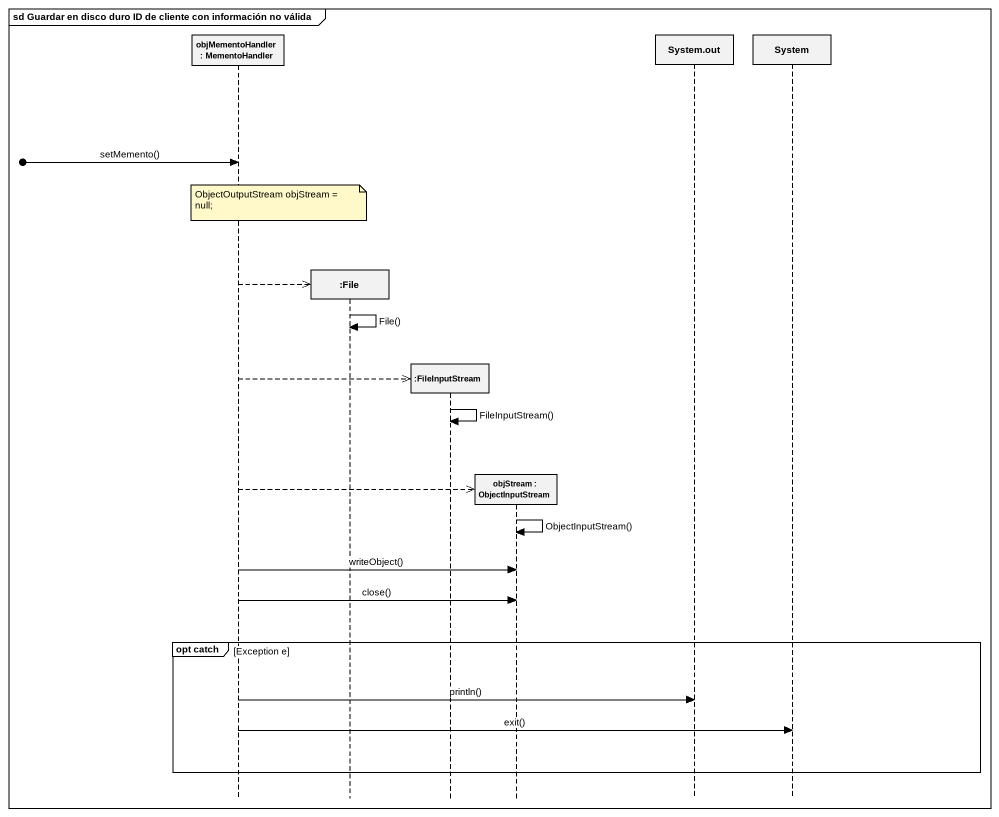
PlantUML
@startuml
mainframe sd Guardar en disco duro ID de cliente con información no válida
hide footbox
participant "objMementoHandler : MementoHandler" as objMementoHandler
participant ":File" as File_
participant ":FileInputStream" as FileInputStream
participant "objStream : ObjectInputStream" as objStream
participant "System.out" as System_out
participant System

[o-> objMementoHandler : setMemento()
note over objMementoHandler : ObjectOutputStream objStream = null;
objMementoHandler -->> File_ **
File_ -> File_ : File()
objMementoHandler -->> FileInputStream **
FileInputStream -> FileInputStream : FileInputStream()
objMementoHandler -->> objStream **
objStream -> objStream : ObjectInputStream()
objMementoHandler -> objStream : writeObject()
objMementoHandler -> objStream : close()
group opt catch [Exception e]
  objMementoHandler -> System_out : println()
  objMementoHandler -> System : exit()
end
@enduml
